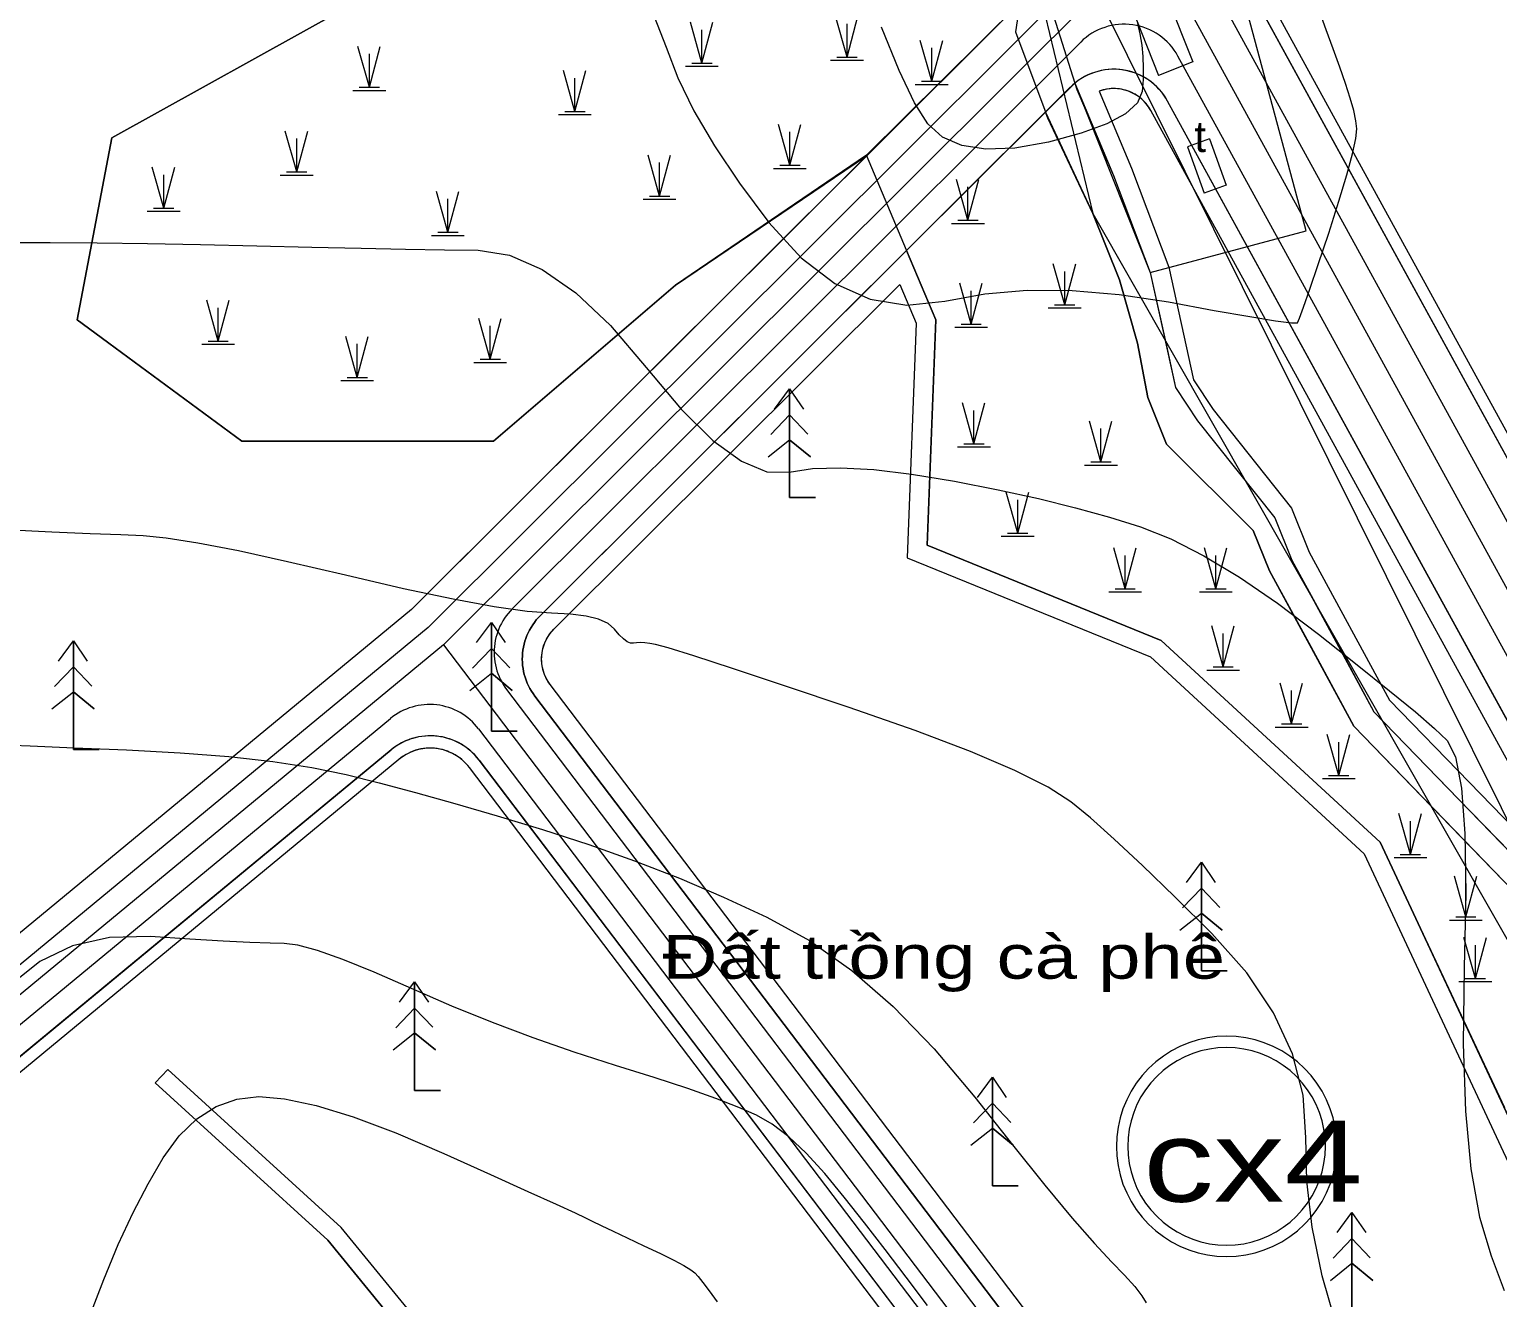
# Model space of a CAD drawing. Header units: metres. Extents: x 533049 to 537618, y 1849954 to 1852676.
# Drawn here: x 534180.9 to 534419.7, y 1851755.7 to 1851962.1 of the extents above; entities that cross this region are included whole.
import ezdxf

# ---------------------------------------------------------------- set-up
doc = ezdxf.new("R2010")
doc.units = ezdxf.units.M
doc.header["$LTSCALE"] = 2
for name, color, linetype, lineweight in [('11', 7, 'Continuous', 13), ('13', 7, 'Continuous', 13), ('14', 7, 'Continuous', 13), ('20', 7, 'Continuous', 13), ('31', 7, 'Continuous', 13), ('38', 7, 'Continuous', 13), ('47', 7, 'Continuous', 13), ('48', 7, 'Continuous', 13), ('50', 7, 'Continuous', 13), ('54', 7, 'Continuous', 13), ('55', 7, 'Continuous', 13), ('57', 7, 'Continuous', 13), ('60', 7, 'Continuous', 13), ('8', 7, 'Continuous', 13)]:
    doc.layers.add(name, color=color, linetype=linetype, lineweight=lineweight)

msp = doc.modelspace()

# ---------------------------------------------------------------- linework, layer by layer
at = {"linetype": 'Continuous', "lineweight": 13}
msp.add_lwpolyline([(534363.19, 1851922.52), (534388.54, 1851929.31), (534375.95, 1851976.31), (534346.81, 1851966.37), (534351.27, 1851952.29), (534357.23, 1851938.33)], close=True, dxfattribs=at)
at = {"layer": '11'}
for points in [[(534393.55, 1851780.34), (534393.48, 1851781.9), (534393.28, 1851783.45), (534392.94, 1851784.98), (534392.47, 1851786.47), (534391.87, 1851787.92), (534391.15, 1851789.31), (534390.31, 1851790.63), (534389.36, 1851791.87), (534388.3, 1851793.02), (534387.15, 1851794.08), (534385.9, 1851795.03), (534384.58, 1851795.87), (534383.2, 1851796.6), (534381.75, 1851797.2), (534380.26, 1851797.67), (534378.73, 1851798), (534377.18, 1851798.21), (534375.62, 1851798.28), (534374.05, 1851798.21), (534372.5, 1851798), (534370.97, 1851797.67), (534369.48, 1851797.2), (534368.03, 1851796.6), (534366.65, 1851795.87), (534365.33, 1851795.03), (534364.09, 1851794.08), (534362.93, 1851793.02), (534361.87, 1851791.87), (534360.92, 1851790.63), (534360.08, 1851789.31), (534359.36, 1851787.92), (534358.76, 1851786.47), (534358.29, 1851784.98), (534357.95, 1851783.45), (534357.75, 1851781.9), (534357.68, 1851780.34), (534357.75, 1851778.78), (534357.95, 1851777.22), (534358.29, 1851775.7), (534358.76, 1851774.2), (534359.36, 1851772.76), (534360.08, 1851771.37), (534360.92, 1851770.05), (534361.87, 1851768.81), (534362.93, 1851767.66), (534364.09, 1851766.6), (534365.33, 1851765.65), (534366.65, 1851764.8), (534368.03, 1851764.08), (534369.48, 1851763.48), (534370.97, 1851763.01), (534372.5, 1851762.67), (534374.05, 1851762.47), (534375.62, 1851762.4), (534377.18, 1851762.47), (534378.73, 1851762.67), (534380.26, 1851763.01), (534381.75, 1851763.48), (534383.2, 1851764.08), (534384.58, 1851764.8), (534385.9, 1851765.65), (534387.15, 1851766.6), (534388.3, 1851767.66), (534389.36, 1851768.81), (534390.31, 1851770.05), (534391.15, 1851771.37), (534391.87, 1851772.76), (534392.47, 1851774.2), (534392.94, 1851775.7), (534393.28, 1851777.22), (534393.48, 1851778.78)], [(534391.7, 1851780.34), (534391.64, 1851781.74), (534391.45, 1851783.13), (534391.15, 1851784.5), (534390.73, 1851785.84), (534390.19, 1851787.14), (534389.54, 1851788.38), (534388.79, 1851789.56), (534387.93, 1851790.68), (534386.99, 1851791.71), (534385.95, 1851792.66), (534384.84, 1851793.51), (534383.66, 1851794.27), (534382.41, 1851794.91), (534381.12, 1851795.45), (534379.78, 1851795.87), (534378.41, 1851796.18), (534377.02, 1851796.36), (534375.62, 1851796.42), (534374.21, 1851796.36), (534372.82, 1851796.18), (534371.45, 1851795.87), (534370.12, 1851795.45), (534368.82, 1851794.91), (534367.57, 1851794.27), (534366.39, 1851793.51), (534365.28, 1851792.66), (534364.24, 1851791.71), (534363.3, 1851790.68), (534362.44, 1851789.56), (534361.69, 1851788.38), (534361.04, 1851787.14), (534360.5, 1851785.84), (534360.08, 1851784.5), (534359.78, 1851783.13), (534359.6, 1851781.74), (534359.53, 1851780.34), (534359.6, 1851778.94), (534359.78, 1851777.55), (534360.08, 1851776.18), (534360.5, 1851774.84), (534361.04, 1851773.54), (534361.69, 1851772.3), (534362.44, 1851771.12), (534363.3, 1851770), (534364.24, 1851768.97), (534365.28, 1851768.02), (534366.39, 1851767.17), (534367.57, 1851766.41), (534368.82, 1851765.76), (534370.12, 1851765.23), (534371.45, 1851764.81), (534372.82, 1851764.5), (534374.21, 1851764.32), (534375.62, 1851764.26), (534377.02, 1851764.32), (534378.41, 1851764.5), (534379.78, 1851764.81), (534381.12, 1851765.23), (534382.41, 1851765.76), (534383.66, 1851766.41), (534384.84, 1851767.17), (534385.95, 1851768.02), (534386.99, 1851768.97), (534387.93, 1851770), (534388.79, 1851771.12), (534389.54, 1851772.3), (534390.19, 1851773.54), (534390.73, 1851774.84), (534391.15, 1851776.18), (534391.45, 1851777.55), (534391.64, 1851778.94)]]:
    msp.add_lwpolyline(points, close=True, dxfattribs=at)
at = {"layer": '13'}
for points in [[(534431.21, 1852044.41), (534248.25, 1851861.97), (534062.72, 1851708.69), (534061.78, 1851707.91), (534060.84, 1851707.13), (534059.91, 1851706.34), (534058.98, 1851705.55), (534058.05, 1851704.76), (534057.13, 1851703.96), (534056.21, 1851703.15), (534055.29, 1851702.35), (534054.38, 1851701.54), (534053.47, 1851700.72), (534052.56, 1851699.91), (534051.65, 1851699.09)], [(534363.3, 1851976.69), (534468.01, 1851785.78)], [(534248.25, 1851861.97), (534343.26, 1851736.79)]]:
    msp.add_lwpolyline(points, dxfattribs=at)
at = {"layer": '14'}
for points in [[(534357.19, 1851952.46), (534356.86, 1851952.45), (534356.52, 1851952.42), (534356.19, 1851952.38), (534355.86, 1851952.32), (534355.53, 1851952.24), (534355.21, 1851952.15), (534354.89, 1851952.04)], [(534456.27, 1851779.34), (534363.27, 1851948.9), (534362.95, 1851949.42), (534362.59, 1851949.91), (534362.19, 1851950.37), (534361.75, 1851950.78), (534361.27, 1851951.16), (534360.76, 1851951.5), (534360.22, 1851951.78), (534359.66, 1851952.02), (534359.08, 1851952.21), (534358.49, 1851952.35), (534357.89, 1851952.43), (534357.28, 1851952.46), (534356.67, 1851952.43), (534356.06, 1851952.36), (534355.47, 1851952.22), (534354.89, 1851952.04), (534360.15, 1851939.49), (534366.21, 1851923.41), (534370.24, 1851905.08), (534373.43, 1851900.26), (534386.17, 1851884.18), (534389.07, 1851877.05), (534402.14, 1851852.95), (534428.03, 1851826.23)], [(534354.89, 1851952.04), (534360.15, 1851939.49), (534366.21, 1851923.41), (534370.24, 1851905.08), (534373.43, 1851900.26), (534386.17, 1851884.18), (534389.07, 1851877.05), (534402.14, 1851852.95), (534428.03, 1851826.23)], [(534456.27, 1851779.34), (534363.27, 1851948.9), (534363.1, 1851949.19), (534362.92, 1851949.47), (534362.72, 1851949.74), (534362.51, 1851950.01), (534362.29, 1851950.26), (534362.05, 1851950.5), (534361.81, 1851950.73), (534361.55, 1851950.95), (534361.28, 1851951.15), (534361.01, 1851951.34), (534360.72, 1851951.52), (534360.43, 1851951.68), (534360.13, 1851951.83), (534359.82, 1851951.96), (534359.5, 1851952.08), (534359.18, 1851952.18), (534358.86, 1851952.27), (534358.53, 1851952.34), (534358.2, 1851952.39), (534357.86, 1851952.43), (534357.53, 1851952.45), (534357.19, 1851952.46)], [(534351.14, 1851742.77), (534265.58, 1851855.49), (534265.23, 1851856), (534264.93, 1851856.54), (534264.67, 1851857.1), (534264.47, 1851857.68), (534264.32, 1851858.27), (534264.23, 1851858.88), (534264.19, 1851859.5), (534264.2, 1851860.11), (534264.27, 1851860.72), (534264.4, 1851861.33), (534264.57, 1851861.92), (534264.8, 1851862.49), (534265.08, 1851863.04), (534265.41, 1851863.56), (534265.79, 1851864.04), (534266.2, 1851864.5), (534322.46, 1851920.59), (534325.13, 1851914.26), (534323.66, 1851876.1), (534363.26, 1851859.97), (534398.01, 1851827.92), (534428.32, 1851763.01)], [(534265.54, 1851863.73), (534265.74, 1851864), (534265.97, 1851864.25), (534266.2, 1851864.5), (534322.46, 1851920.59)], [(534322.46, 1851920.59), (534325.13, 1851914.26), (534323.66, 1851876.1), (534363.26, 1851859.97), (534398.01, 1851827.92), (534428.32, 1851763.01)], [(534351.14, 1851742.77), (534265.58, 1851855.49), (534265.38, 1851855.77), (534265.2, 1851856.05), (534265.03, 1851856.35), (534264.87, 1851856.65), (534264.73, 1851856.96), (534264.61, 1851857.27), (534264.5, 1851857.6), (534264.4, 1851857.92), (534264.33, 1851858.25), (534264.27, 1851858.59), (534264.22, 1851858.93), (534264.2, 1851859.26), (534264.18, 1851859.6), (534264.19, 1851859.94), (534264.21, 1851860.28), (534264.25, 1851860.62), (534264.31, 1851860.95), (534264.38, 1851861.29), (534264.47, 1851861.61), (534264.58, 1851861.94), (534264.7, 1851862.25), (534264.84, 1851862.56), (534264.99, 1851862.87), (534265.16, 1851863.16), (534265.34, 1851863.45), (534265.54, 1851863.73)]]:
    msp.add_lwpolyline(points, dxfattribs=at)
at = {"layer": '20'}
for p, q in [((534365.49, 1851968.49), (534370.13, 1851956.82)), ((534359.92, 1851966.27), (534364.55, 1851954.61)), ((534370.13, 1851956.82), (534364.55, 1851954.61)), ((534372.86, 1851944.27), (534369.25, 1851942.97)), ((534372.86, 1851944.27), (534375.57, 1851936.74)), ((534369.25, 1851942.97), (534371.97, 1851935.44)), ((534375.57, 1851936.74), (534371.97, 1851935.44)), ((534231.59, 1851767.12), (534203.36, 1851792.87))]:
    msp.add_line(p, q, dxfattribs=at)
for points in [[(534420.89, 1851786.59), (534400.6, 1851829.81), (534364.97, 1851862.67), (534326.88, 1851878.18), (534328.29, 1851914.84), (534317.01, 1851941.62), (534285.97, 1851920.48), (534256.35, 1851895.1), (534215.44, 1851895.1), (534188.64, 1851914.84), (534194.28, 1851944.44), (534232.37, 1851965.59), (534266.22, 1851993.79), (534287.38, 1852051.6), (534319.83, 1852064.29), (534351.36, 1852063.16)], [(534307.4, 1851654.24), (534281.8, 1851699.26), (534255.69, 1851737.63), (534231.59, 1851767.12), (534203.36, 1851792.87)], [(534304.79, 1851652.76), (534279.25, 1851697.67), (534253.28, 1851735.83), (534229.41, 1851765.05), (534201.34, 1851790.66)]]:
    msp.add_lwpolyline(points, dxfattribs=at)
at = {"layer": '31'}
for points in [[(534336.29, 1851731.5), (534252.43, 1851841.98), (534252.16, 1851842.33), (534251.86, 1851842.66), (534251.54, 1851842.97), (534251.21, 1851843.27), (534250.86, 1851843.54), (534250.5, 1851843.8), (534250.12, 1851844.04), (534249.73, 1851844.25), (534249.33, 1851844.45), (534248.92, 1851844.62), (534248.5, 1851844.76), (534248.08, 1851844.89), (534247.64, 1851844.99), (534247.2, 1851845.06), (534246.76, 1851845.11), (534246.32, 1851845.14), (534245.87, 1851845.14), (534245.43, 1851845.12), (534244.99, 1851845.07), (534244.55, 1851845), (534244.12, 1851844.9), (534243.69, 1851844.78), (534243.27, 1851844.64), (534242.85, 1851844.47), (534242.45, 1851844.28), (534242.06, 1851844.07), (534241.68, 1851843.84), (534241.32, 1851843.59), (534240.97, 1851843.31), (534072.3, 1851703.96)], [(534336.29, 1851731.5), (534252.43, 1851841.98), (534251.98, 1851842.53), (534251.47, 1851843.04), (534250.92, 1851843.5), (534250.33, 1851843.91), (534249.71, 1851844.26), (534249.06, 1851844.56), (534248.39, 1851844.8), (534247.69, 1851844.98), (534246.98, 1851845.09), (534246.27, 1851845.14), (534245.55, 1851845.13), (534244.84, 1851845.05), (534244.14, 1851844.91), (534243.45, 1851844.71), (534242.79, 1851844.44), (534242.15, 1851844.12), (534241.54, 1851843.74), (534240.97, 1851843.31), (534072.3, 1851703.96)]]:
    msp.add_lwpolyline(points, dxfattribs=at)
at = {"layer": '38'}
for points in [[(534425, 1852024.45), (534381.47, 1851981.04), (534381, 1851980.53), (534380.58, 1851979.99), (534380.21, 1851979.41), (534379.89, 1851978.81), (534379.62, 1851978.17), (534379.41, 1851977.52), (534379.25, 1851976.85), (534379.15, 1851976.17), (534379.12, 1851975.48), (534379.14, 1851974.8), (534379.21, 1851974.11), (534379.35, 1851973.44), (534379.55, 1851972.78), (534379.8, 1851972.14), (534380.1, 1851971.53), (534478.75, 1851791.68)], [(534379.94, 1851971.84), (534380.1, 1851971.53), (534478.75, 1851791.68)]]:
    msp.add_lwpolyline(points, dxfattribs=at)
at = {"layer": '47'}
msp.add_lwpolyline([(534317.01, 1851941.62), (534341.96, 1851966.36), (534345.35, 1851988.6), (534345.64, 1852005.86), (534342.71, 1852019.61), (534343.76, 1852033.72), (534349.89, 1852051.98), (534351.36, 1852063.16), (534319.83, 1852064.29), (534287.38, 1852051.6), (534266.22, 1851993.79), (534232.37, 1851965.59), (534194.28, 1851944.44), (534188.64, 1851914.84), (534215.44, 1851895.1), (534256.35, 1851895.1), (534285.97, 1851920.48)], close=True, dxfattribs=at)
msp.add_lwpolyline([(534420.61, 1851823.62), (534396.33, 1851848.69), (534382.61, 1851873.99), (534379.94, 1851880.55), (534365.86, 1851894.59), (534362.78, 1851902.19), (534361.13, 1851911.02), (534358.22, 1851921.32), (534353.83, 1851932.14), (534346.52, 1851947.65), (534346.14, 1851948.64), (534323.54, 1851926.11), (534328.29, 1851914.84), (534326.88, 1851878.18), (534364.97, 1851862.67), (534400.6, 1851829.81), (534431.48, 1851763.66)], dxfattribs=at)
at = {"layer": '48'}
msp.add_lwpolyline([(534352.91, 1852074.99), (534351.36, 1852063.16), (534319.83, 1852064.29), (534287.38, 1852051.6), (534266.22, 1851993.79), (534232.37, 1851965.59), (534194.28, 1851944.44), (534188.64, 1851914.84), (534215.44, 1851895.1), (534256.35, 1851895.1), (534285.97, 1851920.48), (534317.05, 1851941.52), (534243.03, 1851867.72), (534057.43, 1851714.38), (534044.12, 1851702.7)], dxfattribs=at)
at = {"layer": '50'}
msp.add_lwpolyline([(536135.62, 1851789.73), (535515.36, 1851926.72), (535258.49, 1851965.9), (535022.43, 1852017.88), (534680.94, 1852158.74), (534430.49, 1852265.01), (534355.97, 1852086.41), (534346.15, 1851984.65), (534462.32, 1851750.84), (534498.61, 1851623.52), (534531.69, 1851526.54), (534597.01, 1851432.26), (534785.89, 1851296.54), (534919.76, 1851224.01), (534977.19, 1851164.91), (535024.77, 1851103.67), (535103, 1851049.68), (535187.68, 1851009.38), (535275.89, 1851002.01), (535384.77, 1851022.15), (535615.7, 1851282.83), (535719.73, 1851373.89), (535864.09, 1851423.05), (536000.84, 1851463.59)], dxfattribs=at)
at = {"layer": '54'}
for p, q in [((534472.61, 1851788.31), (534372.66, 1851970.54)), ((534463.41, 1851783.26), (534367.7, 1851957.74)), ((534066.65, 1851707.07), (534239.59, 1851849.96)), ((534253.92, 1851848.29), (534340.28, 1851734.52))]:
    msp.add_line(p, q, dxfattribs=at)
for points in [[(534418.02, 1852036.55), (534245.72, 1851864.75), (534060.16, 1851711.44)], [(534351.88, 1851960.01), (534259.4, 1851867.8), (534259.06, 1851867.44), (534258.73, 1851867.07), (534258.43, 1851866.68), (534258.14, 1851866.27), (534257.88, 1851865.85), (534257.64, 1851865.42), (534257.41, 1851864.98), (534257.21, 1851864.53), (534257.04, 1851864.06), (534256.88, 1851863.59), (534256.75, 1851863.12), (534256.65, 1851862.63), (534256.56, 1851862.14), (534256.5, 1851861.65), (534256.47, 1851861.16), (534256.46, 1851860.66), (534256.48, 1851860.17), (534256.52, 1851859.68), (534256.58, 1851859.18), (534256.67, 1851858.7), (534256.78, 1851858.21), (534256.91, 1851857.74), (534257.07, 1851857.27), (534257.26, 1851856.81), (534257.46, 1851856.36), (534257.69, 1851855.92), (534257.94, 1851855.49), (534258.21, 1851855.07), (534258.5, 1851854.67), (534346.25, 1851739.05)]]:
    msp.add_lwpolyline(points, dxfattribs=at)
for centre, start, end in [((534358.94, 1851952.93), 28.7456, 134.9169), ((534245.96, 1851842.24), 37.1986, 129.5634)]:
    msp.add_arc(centre, 10, start, end, dxfattribs=at)
at = {"layer": '55'}
for p, q in [((534477, 1851790.71), (534378.35, 1851970.57)), ((534459.02, 1851780.85), (534366.02, 1851950.41)), ((534071.03, 1851705.5), (534239.69, 1851844.85)), ((534254.03, 1851843.19), (534337.89, 1851732.71))]:
    msp.add_line(p, q, dxfattribs=at)
for points in [[(534419.73, 1852045.7), (534419.42, 1852045.11), (534419.1, 1852044.53), (534418.76, 1852043.95), (534418.41, 1852043.39), (534418.04, 1852042.83), (534417.65, 1852042.29), (534417.25, 1852041.75), (534416.84, 1852041.23), (534416.41, 1852040.71), (534415.97, 1852040.21), (534415.52, 1852039.72), (534415.05, 1852039.24), (534243.03, 1851867.72), (534057.43, 1851714.38), (534056.49, 1851713.6), (534055.55, 1851712.81), (534054.62, 1851712.03), (534053.69, 1851711.23), (534052.76, 1851710.44), (534051.84, 1851709.64)], [(534378.14, 1851970.96), (534378.35, 1851970.57), (534477, 1851790.71)], [(534350.19, 1851952.68), (534263.98, 1851866.72), (534263.64, 1851866.36), (534263.32, 1851865.99), (534263.01, 1851865.6), (534262.73, 1851865.19), (534262.46, 1851864.78), (534262.22, 1851864.34), (534262, 1851863.9), (534261.8, 1851863.45), (534261.62, 1851862.99), (534261.47, 1851862.52), (534261.34, 1851862.04), (534261.23, 1851861.55), (534261.15, 1851861.07), (534261.09, 1851860.58), (534261.05, 1851860.08), (534261.04, 1851859.59), (534261.06, 1851859.09), (534261.1, 1851858.6), (534261.16, 1851858.11), (534261.25, 1851857.62), (534261.36, 1851857.14), (534261.5, 1851856.66), (534261.66, 1851856.19), (534261.84, 1851855.73), (534262.05, 1851855.28), (534262.27, 1851854.84), (534262.52, 1851854.41), (534262.79, 1851854), (534263.08, 1851853.6), (534348.64, 1851740.87)]]:
    msp.add_lwpolyline(points, dxfattribs=at)
for centre, start, end in [((534357.26, 1851945.6), 28.7456, 134.9169), ((534246.06, 1851837.14), 37.1986, 129.5634)]:
    msp.add_arc(centre, 10, start, end, dxfattribs=at)
at = {"layer": '57'}
for p, q in [((534365.49, 1851968.49), (534370.13, 1851956.82)), ((534359.92, 1851966.27), (534364.55, 1851954.61)), ((534290.26, 1851956.6), (534288.4, 1851963.24)), ((534290.26, 1851956.6), (534292.05, 1851963.24)), ((534313.87, 1851957.58), (534312.01, 1851964.23)), ((534313.87, 1851957.58), (534315.65, 1851964.23)), ((534313.87, 1851957.58), (534313.87, 1851963.01)), ((534290.26, 1851956.6), (534290.26, 1851962.03)), ((534327.64, 1851953.65), (534325.78, 1851960.29)), ((534327.64, 1851953.65), (534329.43, 1851960.29)), ((534236.16, 1851952.66), (534234.3, 1851959.31)), ((534236.16, 1851952.66), (534237.94, 1851959.31)), ((534236.16, 1851952.66), (534236.16, 1851958.09)), ((534312.22, 1851957.58), (534315.51, 1851957.58)), ((534327.64, 1851953.65), (534327.64, 1851959.08)), ((534269.6, 1851948.73), (534267.74, 1851955.38)), ((534269.6, 1851948.73), (534271.39, 1851955.38)), ((534287.59, 1851956.08), (534292.92, 1851956.08)), ((534288.61, 1851956.6), (534291.91, 1851956.6)), ((534311.19, 1851957.07), (534316.53, 1851957.07)), ((534370.13, 1851956.82), (534364.55, 1851954.61)), ((534234.51, 1851952.66), (534237.8, 1851952.66)), ((534269.6, 1851948.73), (534269.6, 1851954.16)), ((534324.97, 1851953.13), (534330.3, 1851953.13)), ((534325.99, 1851953.65), (534329.28, 1851953.65)), ((534233.48, 1851952.15), (534238.82, 1851952.15)), ((534266.93, 1851948.22), (534272.27, 1851948.22)), ((534267.96, 1851948.73), (534271.25, 1851948.73)), ((534224.35, 1851938.9), (534222.49, 1851945.55)), ((534224.35, 1851938.9), (534226.14, 1851945.55)), ((534304.57, 1851939.97), (534302.71, 1851946.61)), ((534304.57, 1851939.97), (534306.36, 1851946.61)), ((534304.57, 1851939.97), (534304.57, 1851945.4)), ((534224.35, 1851938.9), (534224.35, 1851944.33)), ((534372.86, 1851944.27), (534369.25, 1851942.97)), ((534372.86, 1851944.27), (534375.57, 1851936.74)), ((534283.37, 1851934.97), (534281.51, 1851941.61)), ((534283.37, 1851934.97), (534285.16, 1851941.61)), ((534369.25, 1851942.97), (534371.97, 1851935.44)), ((534202.71, 1851933), (534200.85, 1851939.65)), ((534202.71, 1851933), (534204.5, 1851939.65)), ((534202.71, 1851933), (534202.71, 1851938.43)), ((534221.68, 1851938.39), (534227.02, 1851938.39)), ((534222.71, 1851938.9), (534226, 1851938.9)), ((534283.37, 1851934.97), (534283.37, 1851940.4)), ((534301.9, 1851939.46), (534307.24, 1851939.46)), ((534302.93, 1851939.97), (534306.22, 1851939.97)), ((534333.54, 1851931.03), (534331.68, 1851937.68)), ((534333.54, 1851931.03), (534335.33, 1851937.68)), ((534333.54, 1851931.03), (534333.54, 1851936.46)), ((534375.57, 1851936.74), (534371.97, 1851935.44)), ((534248.95, 1851929.07), (534247.08, 1851935.71)), ((534248.95, 1851929.07), (534250.73, 1851935.71)), ((534248.95, 1851929.07), (534248.95, 1851934.5)), ((534280.7, 1851934.45), (534286.04, 1851934.45)), ((534281.73, 1851934.97), (534285.02, 1851934.97)), ((534200.04, 1851932.49), (534205.38, 1851932.49)), ((534201.07, 1851933), (534204.36, 1851933)), ((534247.3, 1851929.07), (534250.59, 1851929.07)), ((534330.87, 1851930.52), (534336.21, 1851930.52)), ((534331.9, 1851931.03), (534335.19, 1851931.03)), ((534246.27, 1851928.56), (534251.61, 1851928.56)), ((534349.28, 1851917.27), (534347.42, 1851923.92)), ((534349.28, 1851917.27), (534351.07, 1851923.92)), ((534349.28, 1851917.27), (534349.28, 1851922.7)), ((534334.06, 1851914.14), (534332.2, 1851920.79)), ((534334.06, 1851914.14), (534335.85, 1851920.79)), ((534334.06, 1851914.14), (534334.06, 1851919.57)), ((534211.57, 1851911.37), (534209.7, 1851918.02)), ((534211.57, 1851911.37), (534213.35, 1851918.02)), ((534211.57, 1851911.37), (534211.57, 1851916.8)), ((534346.61, 1851916.76), (534351.94, 1851916.76)), ((534347.63, 1851917.27), (534350.93, 1851917.27)), ((534255.83, 1851908.42), (534253.97, 1851915.07)), ((534255.83, 1851908.42), (534257.62, 1851915.07)), ((534234.19, 1851905.47), (534232.33, 1851912.12)), ((534234.19, 1851905.47), (534235.98, 1851912.12)), ((534255.83, 1851908.42), (534255.83, 1851913.85)), ((534331.39, 1851913.63), (534336.72, 1851913.63)), ((534332.41, 1851914.14), (534335.71, 1851914.14)), ((534208.89, 1851910.86), (534214.23, 1851910.86)), ((534209.92, 1851911.37), (534213.21, 1851911.37)), ((534234.19, 1851905.47), (534234.19, 1851910.9)), ((534253.16, 1851907.91), (534258.5, 1851907.91)), ((534254.19, 1851908.42), (534257.48, 1851908.42)), ((534231.52, 1851904.96), (534236.85, 1851904.96)), ((534232.54, 1851905.47), (534235.84, 1851905.47)), ((534304.51, 1851903.59), (534304.51, 1851885.92)), ((534334.52, 1851894.66), (534332.66, 1851901.3)), ((534334.52, 1851894.66), (534336.31, 1851901.3)), ((534334.52, 1851894.66), (534334.52, 1851900.09)), ((534301.45, 1851896.15), (534304.51, 1851899.35)), ((534307.49, 1851896.22), (534304.51, 1851899.35)), ((534355.18, 1851891.71), (534353.32, 1851898.35)), ((534355.18, 1851891.71), (534356.97, 1851898.35)), ((534301.03, 1851892.53), (534304.51, 1851895.31)), ((534307.92, 1851892.53), (534304.51, 1851895.31)), ((534355.18, 1851891.71), (534355.18, 1851897.14)), ((534331.85, 1851894.15), (534337.19, 1851894.15)), ((534332.88, 1851894.66), (534336.17, 1851894.66)), ((534352.51, 1851891.2), (534357.85, 1851891.2)), ((534353.54, 1851891.71), (534356.83, 1851891.71)), ((534304.51, 1851885.92), (534308.72, 1851885.92)), ((534341.64, 1851880.13), (534339.78, 1851886.78)), ((534341.64, 1851880.13), (534343.43, 1851886.78)), ((534341.64, 1851880.13), (534341.64, 1851885.56)), ((534338.97, 1851879.62), (534344.31, 1851879.62)), ((534340, 1851880.13), (534343.29, 1851880.13)), ((534359.12, 1851871.06), (534357.25, 1851877.71)), ((534359.12, 1851871.06), (534360.9, 1851877.71)), ((534359.12, 1851871.06), (534359.12, 1851876.49)), ((534373.87, 1851871.06), (534372.01, 1851877.71)), ((534373.87, 1851871.06), (534375.66, 1851877.71)), ((534373.87, 1851871.06), (534373.87, 1851876.49)), ((534356.44, 1851870.55), (534361.78, 1851870.55)), ((534357.47, 1851871.06), (534360.76, 1851871.06)), ((534371.2, 1851870.55), (534376.54, 1851870.55)), ((534372.23, 1851871.06), (534375.52, 1851871.06)), ((534256.01, 1851865.59), (534256.01, 1851847.92)), ((534375.06, 1851858.36), (534373.2, 1851865.01)), ((534375.06, 1851858.36), (534376.85, 1851865.01)), ((534188.01, 1851862.59), (534188.01, 1851844.92)), ((534375.06, 1851858.36), (534375.06, 1851863.79)), ((534252.95, 1851858.15), (534256.01, 1851861.35)), ((534258.99, 1851858.22), (534256.01, 1851861.35)), ((534184.95, 1851855.15), (534188.01, 1851858.35)), ((534190.99, 1851855.22), (534188.01, 1851858.35)), ((534252.53, 1851854.53), (534256.01, 1851857.31)), ((534259.42, 1851854.53), (534256.01, 1851857.31)), ((534372.39, 1851857.85), (534377.73, 1851857.85)), ((534373.42, 1851858.36), (534376.71, 1851858.36)), ((534386.19, 1851849.08), (534384.33, 1851855.73)), ((534386.19, 1851849.08), (534387.98, 1851855.73)), ((534184.53, 1851851.53), (534188.01, 1851854.31)), ((534191.42, 1851851.53), (534188.01, 1851854.31)), ((534386.19, 1851849.08), (534386.19, 1851854.51)), ((534256.01, 1851847.92), (534260.22, 1851847.92)), ((534383.52, 1851848.57), (534388.86, 1851848.57)), ((534384.55, 1851849.08), (534387.84, 1851849.08)), ((534393.86, 1851840.69), (534392, 1851847.34)), ((534393.86, 1851840.69), (534395.65, 1851847.34)), ((534393.86, 1851840.69), (534393.86, 1851846.12)), ((534188.01, 1851844.92), (534192.22, 1851844.92)), ((534392.22, 1851840.69), (534395.51, 1851840.69)), ((534391.19, 1851840.18), (534396.53, 1851840.18)), ((534405.52, 1851827.84), (534403.66, 1851834.48)), ((534405.52, 1851827.84), (534407.31, 1851834.48)), ((534405.52, 1851827.84), (534405.52, 1851833.27)), ((534371.51, 1851826.59), (534371.51, 1851808.92)), ((534402.85, 1851827.33), (534408.18, 1851827.33)), ((534403.87, 1851827.84), (534407.17, 1851827.84)), ((534414.53, 1851817.68), (534412.67, 1851824.33)), ((534414.53, 1851817.68), (534416.32, 1851824.33)), ((534368.45, 1851819.15), (534371.51, 1851822.35)), ((534374.49, 1851819.22), (534371.51, 1851822.35)), ((534414.53, 1851817.68), (534414.53, 1851823.11)), ((534368.03, 1851815.53), (534371.51, 1851818.31)), ((534374.92, 1851815.53), (534371.51, 1851818.31)), ((534411.86, 1851817.17), (534417.2, 1851817.17)), ((534412.89, 1851817.68), (534416.18, 1851817.68)), ((534416.1, 1851807.66), (534414.23, 1851814.31)), ((534416.1, 1851807.66), (534417.88, 1851814.31)), ((534416.1, 1851807.66), (534416.1, 1851813.09)), ((534243.51, 1851807.09), (534243.51, 1851789.42)), ((534371.51, 1851808.92), (534375.72, 1851808.92)), ((534413.42, 1851807.15), (534418.76, 1851807.15)), ((534414.45, 1851807.66), (534417.74, 1851807.66)), ((534240.45, 1851799.65), (534243.51, 1851802.85)), ((534246.49, 1851799.72), (534243.51, 1851802.85)), ((534240.03, 1851796.03), (534243.51, 1851798.81)), ((534246.92, 1851796.03), (534243.51, 1851798.81)), ((534231.59, 1851767.12), (534203.36, 1851792.87)), ((534337.51, 1851791.59), (534337.51, 1851773.92)), ((534243.51, 1851789.42), (534247.72, 1851789.42)), ((534334.45, 1851784.15), (534337.51, 1851787.35)), ((534340.49, 1851784.22), (534337.51, 1851787.35)), ((534334.03, 1851780.53), (534337.51, 1851783.31)), ((534340.92, 1851780.53), (534337.51, 1851783.31)), ((534337.51, 1851773.92), (534341.72, 1851773.92)), ((534396.01, 1851769.59), (534396.01, 1851751.92)), ((534392.95, 1851762.15), (534396.01, 1851765.35)), ((534398.99, 1851762.22), (534396.01, 1851765.35)), ((534392.53, 1851758.53), (534396.01, 1851761.31)), ((534399.42, 1851758.53), (534396.01, 1851761.31))]:
    msp.add_line(p, q, dxfattribs=at)
msp.add_lwpolyline([(534435.02, 1852302.37), (534325.71, 1852049.19), (534353.83, 1851932.14), (534451.75, 1851760.49), (534494.45, 1851609.32), (534521.83, 1851454.44), (534874.05, 1851297.73), (534980, 1851227.29), (535025.24, 1851130.42), (535137.95, 1851046.53), (535351.89, 1851022.3), (535580.63, 1851242.44), (535635.17, 1851288.02), (535713.4, 1851370.26), (536002.39, 1851411.84), (536158.13, 1851571.22), (536125.74, 1851798.92), (536134.24, 1851845.92), (534499.3, 1852312.5)], close=True, dxfattribs=at)
for points in [[(534352.91, 1852074.99), (534349.89, 1852051.98), (534343.76, 1852033.72), (534342.71, 1852019.61), (534345.64, 1852005.86), (534345.35, 1851988.6), (534341.25, 1851961.69), (534346.52, 1851947.65), (534353.83, 1851932.14), (534358.22, 1851921.32), (534361.13, 1851911.02), (534362.78, 1851902.19), (534365.86, 1851894.59), (534379.94, 1851880.55), (534382.61, 1851873.99), (534389.3, 1851861.7), (534396.33, 1851848.69), (534410.47, 1851834.06), (534418.82, 1851825.46), (534422.39, 1851821.78)], [(534356.89, 1852074.52), (534353.81, 1852051.07), (534347.92, 1852033.55), (534351.09, 1852020.67), (534351.49, 1852007.03), (534350.32, 1851986.26), (534346.81, 1851966.37), (534351.27, 1851952.29), (534357.23, 1851938.33), (534363.19, 1851922.52), (534365.86, 1851910.61), (534367.3, 1851903.83), (534370.89, 1851898.41), (534383.44, 1851882.59), (534386.23, 1851875.71), (534392.82, 1851863.61), (534399.59, 1851851.07), (534413.34, 1851836.84), (534421.69, 1851828.25)], [(534420.89, 1851786.59), (534400.6, 1851829.81), (534364.97, 1851862.67), (534326.88, 1851878.18), (534328.29, 1851914.84), (534317.01, 1851941.62), (534285.97, 1851920.48), (534256.35, 1851895.1), (534215.44, 1851895.1), (534188.64, 1851914.84), (534194.28, 1851944.44), (534232.37, 1851965.59), (534266.22, 1851993.79), (534287.38, 1852051.6), (534319.83, 1852064.29), (534351.36, 1852063.16)], [(534282.52, 1851964.21), (534284.43, 1851959.2), (534286.35, 1851954.2), (534288.97, 1851948.85), (534292.32, 1851943.14), (534296.38, 1851937.09), (534301.15, 1851930.67), (534306.4, 1851924.89), (534311.89, 1851920.72), (534317.62, 1851918.17), (534323.59, 1851917.22), (534329.79, 1851917.89), (534336.31, 1851919.06), (534343.2, 1851919.63), (534350.48, 1851919.6), (534358.13, 1851918.97), (534366.17, 1851917.73), (534373.59, 1851916.37), (534379.4, 1851915.35), (534383.59, 1851914.68), (534386.18, 1851914.34), (534387.15, 1851914.36), (534387.48, 1851915.09), (534388.15, 1851916.91), (534389.17, 1851919.82), (534390.53, 1851923.83), (534392.23, 1851928.93), (534393.9, 1851934.13), (534395.2, 1851938.42), (534396.11, 1851941.82), (534396.64, 1851944.31), (534396.78, 1851945.91), (534396.64, 1851947.23), (534396.29, 1851948.89), (534395.73, 1851950.9), (534394.98, 1851953.26), (534394.02, 1851955.96), (534392.94, 1851958.91), (534391.8, 1851962.03), (534390.62, 1851965.31)], [(534361.11, 1851963.02), (534361.49, 1851961.35), (534361.8, 1851959.52), (534362, 1851957.67), (534362.07, 1851955.8), (534362.04, 1851953.91), (534361.88, 1851952), (534361.1, 1851950.13), (534359.18, 1851948.37), (534356.14, 1851946.72), (534351.96, 1851945.18), (534346.65, 1851943.76), (534341.17, 1851942.78), (534336.46, 1851942.59), (534332.53, 1851943.18), (534329.38, 1851944.55), (534327.01, 1851946.7), (534324.85, 1851950.15), (534322.34, 1851955.4), (534319.49, 1851962.47)], [(534177.02, 1851927.4), (534184.22, 1851927.4), (534191.91, 1851927.36), (534200.07, 1851927.25), (534208.72, 1851927.09), (534217.84, 1851926.88), (534226.78, 1851926.66), (534234.84, 1851926.47), (534242.04, 1851926.33), (534248.38, 1851926.22), (534253.84, 1851926.15), (534258.96, 1851925.35), (534264.26, 1851923.04), (534269.73, 1851919.22), (534275.38, 1851913.89), (534281.21, 1851907.05), (534286.87, 1851900.3), (534292.03, 1851895.22), (534296.68, 1851891.82), (534300.82, 1851890.1), (534304.47, 1851890.05), (534308.25, 1851890.62), (534312.83, 1851890.76), (534318.21, 1851890.47), (534324.38, 1851889.74), (534331.34, 1851888.59), (534338.44, 1851887.19), (534345.01, 1851885.75), (534351.06, 1851884.26), (534356.59, 1851882.73), (534361.59, 1851881.15), (534366.54, 1851879.17), (534371.91, 1851876.44), (534377.71, 1851872.95), (534383.92, 1851868.7), (534390.56, 1851863.7), (534396.88, 1851858.7), (534402.13, 1851854.47), (534406.32, 1851851.02), (534409.45, 1851848.33), (534411.52, 1851846.4), (534412.86, 1851843.7), (534413.81, 1851838.65), (534414.36, 1851831.26), (534414.52, 1851821.54), (534414.28, 1851809.47), (534414.11, 1851797.01), (534414.46, 1851786.08), (534415.34, 1851776.69), (534416.73, 1851768.83), (534418.64, 1851762.52), (534420.79, 1851756.86)], [(534302.09, 1851900.3), (534304.51, 1851903.59), (534306.78, 1851900.3)], [(534302.09, 1851900.3), (534304.51, 1851903.59), (534306.78, 1851900.3)], [(534308.72, 1851885.92), (534304.51, 1851885.92), (534304.51, 1851903.59)], [(534301.45, 1851896.15), (534304.51, 1851899.35), (534307.49, 1851896.22)], [(534301.03, 1851892.53), (534304.51, 1851895.31), (534307.92, 1851892.53)], [(534393.53, 1851750.99), (534391.17, 1851759.27), (534389.55, 1851767.17), (534388.66, 1851774.67), (534388.52, 1851781.79), (534388.08, 1851788.66), (534386.34, 1851795.42), (534383.27, 1851802.06), (534378.89, 1851808.59), (534373.2, 1851815), (534367.2, 1851820.94), (534361.91, 1851826.06), (534357.33, 1851830.34), (534353.45, 1851833.79), (534350.29, 1851836.42), (534346.6, 1851838.8), (534341.14, 1851841.52), (534333.93, 1851844.59), (534324.96, 1851848), (534314.22, 1851851.75), (534303.67, 1851855.29), (534295.24, 1851858.09), (534288.94, 1851860.15), (534284.77, 1851861.45), (534282.73, 1851862.01), (534281.8, 1851862.16), (534280.97, 1851862.26), (534280.26, 1851862.3), (534279.64, 1851862.28), (534279.14, 1851862.2), (534278.65, 1851862.21), (534278.1, 1851862.44), (534277.48, 1851862.9), (534276.79, 1851863.57), (534276.04, 1851864.47), (534275, 1851865.39), (534273.45, 1851866.11), (534271.41, 1851866.63), (534268.87, 1851866.96), (534265.82, 1851867.09), (534261.84, 1851867.36), (534256.49, 1851868.11), (534249.78, 1851869.35), (534241.71, 1851871.07), (534232.27, 1851873.26), (534222.85, 1851875.47), (534214.86, 1851877.22), (534208.28, 1851878.5), (534203.12, 1851879.31), (534199.38, 1851879.67), (534195.71, 1851879.82), (534190.75, 1851880.03), (534184.51, 1851880.3), (534176.99, 1851880.64)], [(534253.59, 1851862.3), (534256.01, 1851865.59), (534258.28, 1851862.3)], [(534253.59, 1851862.3), (534256.01, 1851865.59), (534258.28, 1851862.3)], [(534260.22, 1851847.92), (534256.01, 1851847.92), (534256.01, 1851865.59)], [(534185.59, 1851859.3), (534188.01, 1851862.59), (534190.28, 1851859.3)], [(534185.59, 1851859.3), (534188.01, 1851862.59), (534190.28, 1851859.3)], [(534192.22, 1851844.92), (534188.01, 1851844.92), (534188.01, 1851862.59)], [(534252.95, 1851858.15), (534256.01, 1851861.35), (534258.99, 1851858.22)], [(534184.95, 1851855.15), (534188.01, 1851858.35), (534190.99, 1851855.22)], [(534252.53, 1851854.53), (534256.01, 1851857.31), (534259.42, 1851854.53)], [(534184.53, 1851851.53), (534188.01, 1851854.31), (534191.42, 1851851.53)], [(534175.16, 1851845.73), (534180.99, 1851845.49), (534188.15, 1851845.19), (534196.63, 1851844.85), (534205.38, 1851844.39), (534213.33, 1851843.76), (534220.48, 1851842.96), (534226.83, 1851841.98), (534232.38, 1851840.82), (534237.78, 1851839.47), (534243.67, 1851837.91), (534250.06, 1851836.12), (534256.94, 1851834.11), (534264.32, 1851831.88), (534271.88, 1851829.45), (534279.31, 1851826.81), (534286.62, 1851823.96), (534293.79, 1851820.91), (534300.84, 1851817.66), (534307.78, 1851813.81), (534314.63, 1851808.95), (534321.39, 1851803.09), (534328.07, 1851796.23), (534334.65, 1851788.37), (534340.78, 1851780.6), (534346.06, 1851774.03), (534350.51, 1851768.67), (534354.13, 1851764.51), (534356.9, 1851761.55), (534359.02, 1851759.36), (534360.67, 1851757.53), (534361.84, 1851756.04), (534362.53, 1851754.9)], [(534369.09, 1851823.3), (534371.51, 1851826.59), (534373.78, 1851823.3)], [(534369.09, 1851823.3), (534371.51, 1851826.59), (534373.78, 1851823.3)], [(534375.72, 1851808.92), (534371.51, 1851808.92), (534371.51, 1851826.59)], [(534368.45, 1851819.15), (534371.51, 1851822.35), (534374.49, 1851819.22)], [(534368.03, 1851815.53), (534371.51, 1851818.31), (534374.92, 1851815.53)], [(534326.98, 1851754.47), (534323.48, 1851759.07), (534320.05, 1851763.54), (534316.69, 1851767.88), (534313.41, 1851772.1), (534310.24, 1851775.95), (534307.24, 1851779.21), (534304.38, 1851781.87), (534301.69, 1851783.95), (534299.15, 1851785.42), (534296.27, 1851786.69), (534292.54, 1851788.13), (534287.95, 1851789.75), (534282.5, 1851791.55), (534276.21, 1851793.52), (534269.5, 1851795.67), (534262.83, 1851797.99), (534256.19, 1851800.49), (534249.59, 1851803.17), (534243.02, 1851806.03), (534236.95, 1851808.68), (534231.85, 1851810.73), (534227.7, 1851812.2), (534224.52, 1851813.07), (534222.3, 1851813.35), (534220.04, 1851813.38), (534216.73, 1851813.51), (534212.37, 1851813.73), (534206.97, 1851814.05), (534200.52, 1851814.47), (534193.88, 1851814.33), (534187.89, 1851812.98), (534182.55, 1851810.43), (534177.87, 1851806.67)], [(534241.09, 1851803.8), (534243.51, 1851807.09), (534245.78, 1851803.8)], [(534241.09, 1851803.8), (534243.51, 1851807.09), (534245.78, 1851803.8)], [(534247.72, 1851789.42), (534243.51, 1851789.42), (534243.51, 1851807.09)], [(534240.45, 1851799.65), (534243.51, 1851802.85), (534246.49, 1851799.72)], [(534240.03, 1851796.03), (534243.51, 1851798.81), (534246.92, 1851796.03)], [(534255.69, 1851737.63), (534231.59, 1851767.12), (534203.36, 1851792.87), (534201.34, 1851790.66), (534229.41, 1851765.05), (534253.28, 1851735.83)], [(534307.4, 1851654.24), (534281.8, 1851699.26), (534255.69, 1851737.63), (534231.59, 1851767.12), (534203.36, 1851792.87)], [(534304.79, 1851652.76), (534279.25, 1851697.67), (534253.28, 1851735.83), (534229.41, 1851765.05), (534201.34, 1851790.66)], [(534335.09, 1851788.3), (534337.51, 1851791.59), (534339.78, 1851788.3)], [(534335.09, 1851788.3), (534337.51, 1851791.59), (534339.78, 1851788.3)], [(534341.72, 1851773.92), (534337.51, 1851773.92), (534337.51, 1851791.59)], [(534190.6, 1851752.51), (534192.95, 1851758.69), (534195.32, 1851764.37), (534197.73, 1851769.56), (534200.16, 1851774.26), (534202.64, 1851778.46), (534205.25, 1851782.03), (534208.11, 1851784.81), (534211.22, 1851786.8), (534214.58, 1851788.01), (534218.19, 1851788.44), (534222.38, 1851788.09), (534227.49, 1851786.99), (534233.51, 1851785.14), (534240.45, 1851782.54), (534248.3, 1851779.18), (534255.87, 1851775.77), (534261.95, 1851773.02), (534266.55, 1851770.93), (534269.67, 1851769.5), (534271.3, 1851768.73), (534272.4, 1851768.19)], [(534334.45, 1851784.15), (534337.51, 1851787.35), (534340.49, 1851784.22)], [(534334.03, 1851780.53), (534337.51, 1851783.31), (534340.92, 1851780.53)], [(534393.59, 1851766.3), (534396.01, 1851769.59), (534398.28, 1851766.3)], [(534393.59, 1851766.3), (534396.01, 1851769.59), (534398.28, 1851766.3)], [(534400.22, 1851751.92), (534396.01, 1851751.92), (534396.01, 1851769.59)], [(534272.4, 1851768.19), (534273.9, 1851767.47), (534275.8, 1851766.56), (534278.12, 1851765.46), (534280.83, 1851764.18), (534283.5, 1851762.9), (534285.67, 1851761.81), (534287.32, 1851760.93), (534288.48, 1851760.25), (534289.12, 1851759.76), (534289.65, 1851759.18), (534290.42, 1851758.19), (534291.45, 1851756.81), (534292.73, 1851755.02)], [(534392.95, 1851762.15), (534396.01, 1851765.35), (534398.99, 1851762.22)], [(534392.53, 1851758.53), (534396.01, 1851761.31), (534399.42, 1851758.53)]]:
    msp.add_lwpolyline(points, dxfattribs=at)
at = {"layer": '60'}
for points in [[(534352.91, 1852074.99), (534351.36, 1852063.16), (534319.83, 1852064.29), (534287.38, 1852051.6), (534266.22, 1851993.79), (534232.37, 1851965.59), (534194.28, 1851944.44), (534188.64, 1851914.84), (534215.44, 1851895.1), (534256.35, 1851895.1), (534285.97, 1851920.48), (534317.05, 1851941.52), (534243.03, 1851867.72), (534057.43, 1851714.38), (534056.49, 1851713.6), (534055.55, 1851712.81), (534054.62, 1851712.03), (534053.69, 1851711.23), (534052.76, 1851710.44), (534051.84, 1851709.64)], [(534354.68, 1851955.26), (534354.1, 1851955.09), (534353.53, 1851954.88), (534352.98, 1851954.64), (534352.44, 1851954.36), (534351.92, 1851954.06), (534351.42, 1851953.72), (534350.94, 1851953.35)], [(534459.02, 1851780.85), (534366.02, 1851950.41), (534365.71, 1851950.93), (534365.38, 1851951.43), (534365.01, 1851951.91), (534364.61, 1851952.37), (534364.19, 1851952.8), (534363.74, 1851953.21), (534363.27, 1851953.59), (534362.78, 1851953.93), (534362.27, 1851954.25), (534361.73, 1851954.54), (534361.19, 1851954.79), (534360.62, 1851955.01), (534360.05, 1851955.2), (534359.46, 1851955.35), (534358.87, 1851955.47), (534358.27, 1851955.55), (534357.67, 1851955.59), (534357.06, 1851955.6), (534356.46, 1851955.57), (534355.86, 1851955.5), (534355.26, 1851955.4), (534354.68, 1851955.26)], [(534346.14, 1851948.64), (534350.94, 1851953.35), (534363.19, 1851922.52), (534367.3, 1851903.83), (534370.89, 1851898.41), (534383.44, 1851882.59), (534386.23, 1851875.71), (534399.59, 1851851.07), (534425.55, 1851824.27)], [(534422.39, 1851821.78), (534396.33, 1851848.69), (534382.61, 1851873.99), (534379.94, 1851880.55), (534365.86, 1851894.59), (534362.78, 1851902.19), (534361.13, 1851911.02), (534358.22, 1851921.32), (534353.83, 1851932.14), (534346.14, 1851948.64), (534350.94, 1851953.35)], [(534350.94, 1851953.35), (534357.23, 1851938.33), (534363.19, 1851922.52), (534367.3, 1851903.83), (534370.89, 1851898.41), (534383.44, 1851882.59), (534386.23, 1851875.71), (534399.59, 1851851.07), (534425.55, 1851824.27)], [(534431.48, 1851763.66), (534400.6, 1851829.81), (534364.97, 1851862.67), (534326.88, 1851878.18), (534328.29, 1851914.84), (534323.54, 1851926.11), (534346.14, 1851948.64), (534353.83, 1851932.14), (534358.22, 1851921.32), (534361.13, 1851911.02), (534362.78, 1851902.19), (534365.86, 1851894.59), (534379.94, 1851880.55), (534382.61, 1851873.99), (534396.33, 1851848.69), (534422.39, 1851821.78)], [(534263.08, 1851853.6), (534262.79, 1851854), (534262.52, 1851854.41), (534262.27, 1851854.84), (534262.05, 1851855.28), (534261.84, 1851855.73), (534261.66, 1851856.19), (534261.5, 1851856.66), (534261.36, 1851857.14), (534261.25, 1851857.62), (534261.16, 1851858.11), (534261.1, 1851858.6), (534261.06, 1851859.09), (534261.04, 1851859.59), (534261.05, 1851860.08), (534261.09, 1851860.58), (534261.15, 1851861.07), (534261.23, 1851861.55), (534261.34, 1851862.04), (534261.47, 1851862.52), (534261.62, 1851862.99), (534261.8, 1851863.45), (534262, 1851863.9), (534262.22, 1851864.34), (534262.46, 1851864.78), (534262.73, 1851865.19), (534263.01, 1851865.6), (534263.32, 1851865.99), (534263.64, 1851866.36), (534263.98, 1851866.72), (534323.54, 1851926.11)], [(534323.54, 1851926.11), (534328.29, 1851914.84), (534326.88, 1851878.18), (534364.97, 1851862.67), (534400.6, 1851829.81), (534431.48, 1851763.66)], [(534348.64, 1851740.87), (534263.08, 1851853.6)], [(534337.89, 1851732.71), (534254.03, 1851843.19), (534253.68, 1851843.62), (534253.31, 1851844.04), (534252.91, 1851844.43), (534252.5, 1851844.8), (534252.06, 1851845.14), (534251.61, 1851845.47), (534251.14, 1851845.76), (534250.65, 1851846.03), (534250.15, 1851846.27), (534249.64, 1851846.48), (534249.11, 1851846.67), (534248.58, 1851846.82), (534248.04, 1851846.95), (534247.49, 1851847.04), (534246.94, 1851847.11), (534246.38, 1851847.14), (534245.83, 1851847.14), (534245.27, 1851847.11), (534244.72, 1851847.05), (534244.17, 1851846.96), (534243.63, 1851846.84), (534243.09, 1851846.69), (534242.57, 1851846.51), (534242.05, 1851846.31), (534241.55, 1851846.07), (534241.06, 1851845.8), (534240.59, 1851845.51), (534240.13, 1851845.2), (534239.69, 1851844.85), (534071.03, 1851705.5)]]:
    msp.add_lwpolyline(points, dxfattribs=at)
msp.add_lwpolyline([(534317.01, 1851941.62), (534341.96, 1851966.36), (534345.21, 1851987.69), (534345.64, 1852005.86), (534342.71, 1852019.61), (534343.76, 1852033.72), (534349.89, 1852051.98), (534351.36, 1852063.16), (534319.83, 1852064.29), (534287.38, 1852051.6), (534266.22, 1851993.79), (534232.37, 1851965.59), (534194.28, 1851944.44), (534188.64, 1851914.84), (534215.44, 1851895.1), (534256.35, 1851895.1), (534285.97, 1851920.48)], close=True, dxfattribs=at)
at = {"layer": '8'}
msp.add_lwpolyline([(534422.39, 1851821.78), (534396.33, 1851848.69), (534382.61, 1851873.99), (534379.94, 1851880.55), (534365.86, 1851894.59), (534362.78, 1851902.19), (534361.13, 1851911.02), (534358.22, 1851921.32), (534353.83, 1851932.14), (534346.14, 1851948.64), (534350.94, 1851953.35), (534363.19, 1851922.52), (534367.3, 1851903.83), (534370.89, 1851898.41), (534383.44, 1851882.59), (534386.23, 1851875.71), (534399.59, 1851851.07), (534425.55, 1851824.27)], dxfattribs=at)

# ---------------------------------------------------------------- texts
at = {"layer": '11', "width": 1.3}
msp.add_text('cx4', height=13.2, dxfattribs=at).set_placement((534362.05, 1851771.33))
at = {"layer": '20'}
msp.add_text('t', height=5, dxfattribs=at).set_placement((534370.39, 1851942.13))
at = {"layer": '57'}
for s, height, p in [('t', 5, (534370.39, 1851942.13)), ('D', 0.01, (534253.83, 1851786.43))]:
    msp.add_text(s, height=height, dxfattribs=at).set_placement(p)
at = {"layer": '57', "width": 1.3}
msp.add_text('Đất trồng cà phê', height=7.122, dxfattribs=at).set_placement((534283.83, 1851807.62))

doc.saveas('drawing.dxf')
